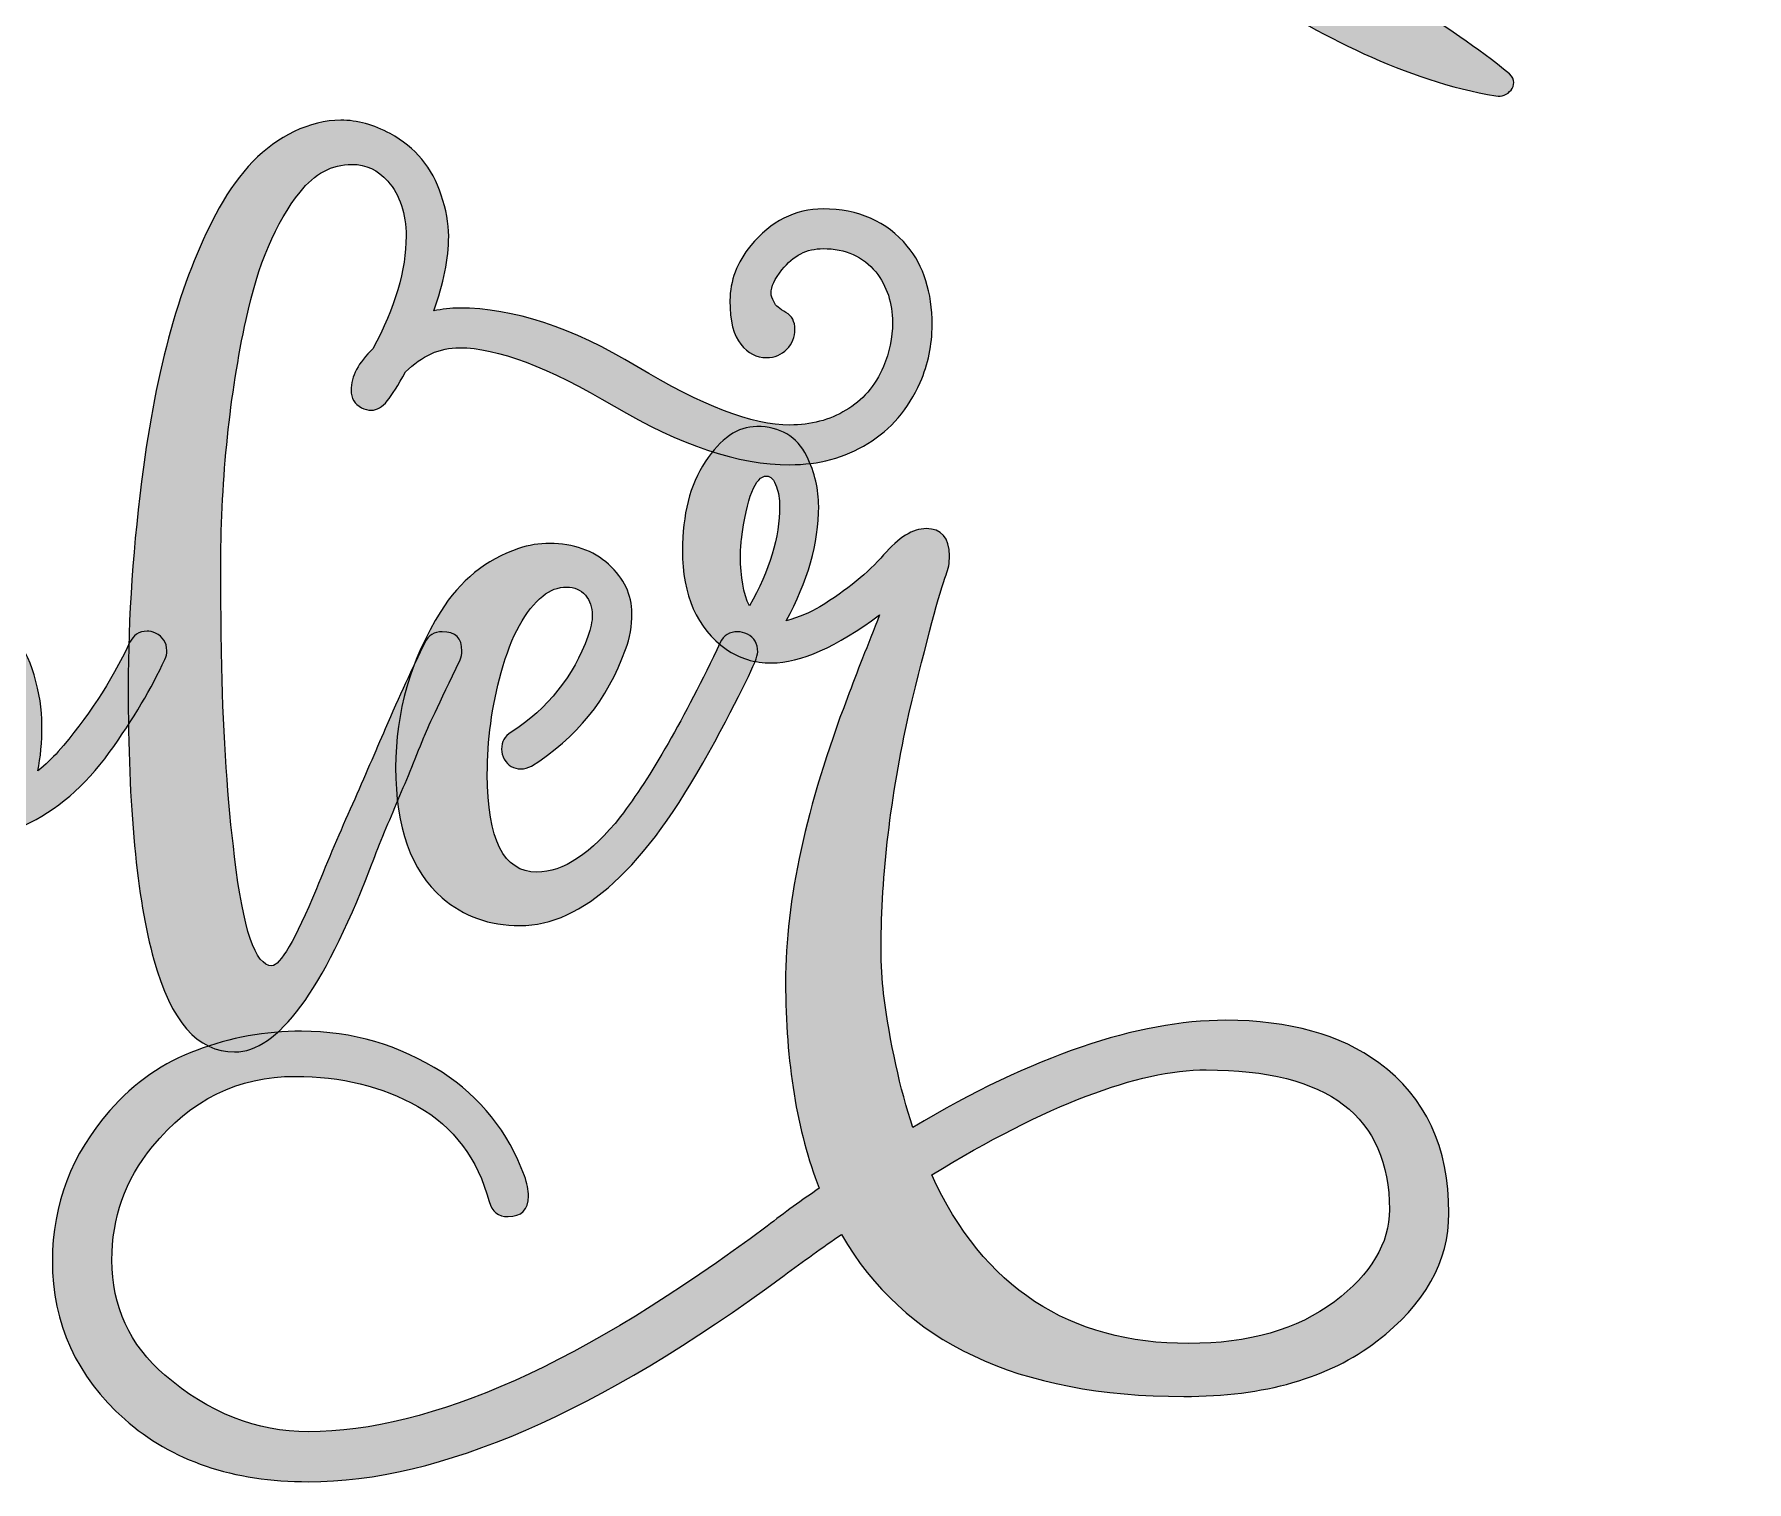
# Model space of a CAD drawing. Header units: inches. Extents: x 0.16 to 5.85, y -5.32 to -0.68.
# Drawn here: x 3.989 to 5.846, y -5.319 to -3.751 of the extents above; entities that cross this region are included whole.
import ezdxf

# ---------------------------------------------------------------- set-up
doc = ezdxf.new("R2010")
doc.units = ezdxf.units.IN
doc.header["$MEASUREMENT"] = 0
doc.layers.add('Layer 1', color=7, linetype='Continuous')

# ---------------------------------------------------------------- blocks, each defined once
blk = doc.blocks.new('block 3')
at = {"layer": 'Layer 1', "true_color": 0x231f20}
h = blk.add_hatch(color=250, dxfattribs=at)
h.dxf.hatch_style = 2
edge = h.paths.add_edge_path()
edge.add_spline(control_points=[(4.3721, -3.9097), (4.3613, -3.8974), (4.3485, -3.8915), (4.3334, -3.8915), (4.3114, -3.8915), (4.2926, -3.9017), (4.277, -3.9215), (4.2507, -3.9543), (4.2314, -4), (4.2185, -4.0596), (4.2007, -4.1417), (4.1916, -4.2298), (4.1911, -4.3238), (4.1911, -4.3689), (4.1916, -4.4066), (4.1922, -4.4361), (4.1938, -4.5129), (4.1986, -4.5817), (4.2061, -4.6418), (4.2152, -4.7208), (4.2287, -4.76), (4.2464, -4.76), (4.2555, -4.76), (4.2717, -4.732), (4.2947, -4.6767), (4.3076, -4.645), (4.3205, -4.6144), (4.3339, -4.5849), (4.3469, -4.5553), (4.3587, -4.5279), (4.3694, -4.5032), (4.3845, -4.4683), (4.3989, -4.4372), (4.4124, -4.4098), (4.4161, -4.4017), (4.4226, -4.398), (4.4312, -4.398), (4.4457, -4.398), (4.4526, -4.4049), (4.4526, -4.4189), (4.4526, -4.4221), (4.4521, -4.4254), (4.4505, -4.4286), (4.4274, -4.4764), (4.4145, -4.5043), (4.4113, -4.5124), (4.4011, -4.5376), (4.3914, -4.5612), (4.3818, -4.5843), (4.3716, -4.6074), (4.3619, -4.6311), (4.3528, -4.6552), (4.3017, -4.7874), (4.2529, -4.8534), (4.2061, -4.8534), (4.1658, -4.8534), (4.1368, -4.8201), (4.1186, -4.7535), (4.0998, -4.6869), (4.0907, -4.5886), (4.0907, -4.4581), (4.0907, -4.3824), (4.096, -4.3029), (4.1073, -4.2196), (4.1229, -4.1031), (4.1503, -4.0091), (4.1895, -3.9387), (4.211, -3.8995), (4.2378, -3.8716), (4.2706, -3.856), (4.2872, -3.8479), (4.3044, -3.8436), (4.3211, -3.8436), (4.3393, -3.8436), (4.357, -3.8485), (4.3748, -3.8582), (4.4022, -3.8732), (4.4204, -3.8952), (4.4301, -3.9248), (4.4355, -3.9403), (4.4382, -3.9554), (4.4382, -3.9693), (4.4382, -3.9935), (4.4328, -4.0209), (4.422, -4.0504), (4.4312, -4.0483), (4.4403, -4.0472), (4.45, -4.0472), (4.508, -4.0472), (4.5719, -4.0682), (4.6423, -4.1106), (4.7121, -4.153), (4.7674, -4.174), (4.8082, -4.174), (4.8308, -4.174), (4.8512, -4.1686), (4.8689, -4.1579), (4.8867, -4.1477), (4.9006, -4.1315), (4.9097, -4.1106), (4.9162, -4.0956), (4.9194, -4.0795), (4.9194, -4.0628), (4.9194, -4.0418), (4.9135, -4.0236), (4.9012, -4.008), (4.8877, -3.9914), (4.8684, -3.9828), (4.8442, -3.9828), (4.8265, -3.9828), (4.812, -3.9903), (4.7996, -4.0059), (4.7916, -4.0155), (4.7878, -4.0241), (4.7878, -4.0311), (4.7878, -4.0338), (4.7889, -4.037), (4.791, -4.0408), (4.7926, -4.0445), (4.797, -4.0483), (4.8039, -4.052), (4.8104, -4.0558), (4.8136, -4.0617), (4.8136, -4.0703), (4.8136, -4.0784), (4.8109, -4.0859), (4.805, -4.0918), (4.7991, -4.0977), (4.7916, -4.1009), (4.783, -4.1009), (4.7717, -4.1009), (4.7626, -4.0961), (4.7551, -4.0864), (4.747, -4.0773), (4.7432, -4.0612), (4.7432, -4.0392), (4.7432, -4.0177), (4.7507, -3.9978), (4.7658, -3.9795), (4.7878, -3.9532), (4.8136, -3.9398), (4.8442, -3.9398), (4.8824, -3.9398), (4.913, -3.9532), (4.9355, -3.9801), (4.9532, -4.0016), (4.9624, -4.03), (4.9624, -4.0655), (4.9624, -4.087), (4.9581, -4.1079), (4.9495, -4.1278), (4.9366, -4.1568), (4.9178, -4.1788), (4.8926, -4.1939), (4.8673, -4.2094), (4.8394, -4.217), (4.8082, -4.217), (4.7524, -4.217), (4.689, -4.196), (4.6176, -4.1536), (4.5461, -4.1111), (4.4903, -4.0902), (4.45, -4.0902), (4.4285, -4.0902), (4.4092, -4.0988), (4.3914, -4.1165), (4.3834, -4.131), (4.3769, -4.1412), (4.3716, -4.1477), (4.3662, -4.1546), (4.3603, -4.1579), (4.3544, -4.1579), (4.3506, -4.1579), (4.3474, -4.1568), (4.3436, -4.1552), (4.3361, -4.1514), (4.3324, -4.145), (4.3324, -4.1364), (4.3324, -4.1213), (4.3404, -4.1063), (4.356, -4.0913), (4.3801, -4.0467), (4.392, -4.0059), (4.392, -3.9693), (4.392, -3.9446), (4.3855, -3.9248), (4.3721, -3.9097)], knot_values=[0, 0, 0, 0, 1, 1, 1, 2, 2, 2, 3, 3, 3, 4, 4, 4, 5, 5, 5, 6, 6, 6, 7, 7, 7, 8, 8, 8, 9, 9, 9, 10, 10, 10, 11, 11, 11, 12, 12, 12, 13, 13, 13, 14, 14, 14, 15, 15, 15, 16, 16, 16, 17, 17, 17, 18, 18, 18, 19, 19, 19, 20, 20, 20, 21, 21, 21, 22, 22, 22, 23, 23, 23, 24, 24, 24, 25, 25, 25, 26, 26, 26, 27, 27, 27, 28, 28, 28, 29, 29, 29, 30, 30, 30, 31, 31, 31, 32, 32, 32, 33, 33, 33, 34, 34, 34, 35, 35, 35, 36, 36, 36, 37, 37, 37, 38, 38, 38, 39, 39, 39, 40, 40, 40, 41, 41, 41, 42, 42, 42, 43, 43, 43, 44, 44, 44, 45, 45, 45, 46, 46, 46, 47, 47, 47, 48, 48, 48, 49, 49, 49, 50, 50, 50, 51, 51, 51, 52, 52, 52, 53, 53, 53, 54, 54, 54, 55, 55, 55, 56, 56, 56, 57, 57, 57, 58, 58, 58, 59, 59, 59, 60, 60, 60, 61, 61, 61, 62, 62, 62, 62], degree=3, periodic=1)
h = blk.add_hatch(color=250, dxfattribs=at)
h.dxf.hatch_style = 2
edge = h.paths.add_edge_path()
edge.add_spline(control_points=[(4.0869, -5.2514), (4.0348, -5.2052), (4.0085, -5.1478), (4.0085, -5.0796), (4.0085, -5.0183), (4.0295, -4.9641), (4.0708, -4.9168), (4.0972, -4.8867), (4.1288, -4.8647), (4.1654, -4.8513), (4.2013, -4.8379), (4.2395, -4.8309), (4.2787, -4.8309), (4.334, -4.8309), (4.3845, -4.8459), (4.4312, -4.8754), (4.4726, -4.9023), (4.5027, -4.9399), (4.5204, -4.9877), (4.5231, -4.9958), (4.5247, -5.0028), (4.5247, -5.0097), (4.5247, -5.0242), (4.5172, -5.0318), (4.5027, -5.0318), (4.4919, -5.0318), (4.4849, -5.0264), (4.4822, -5.0156), (4.4694, -4.9689), (4.4436, -4.9345), (4.4049, -4.9125), (4.3657, -4.8905), (4.3216, -4.8798), (4.2717, -4.8798), (4.2099, -4.8798), (4.1584, -4.905), (4.117, -4.956), (4.0875, -4.992), (4.073, -5.0334), (4.073, -5.079), (4.073, -5.129), (4.0923, -5.1709), (4.1304, -5.2036), (4.1777, -5.2445), (4.2298, -5.2649), (4.2862, -5.2649), (4.4189, -5.2649), (4.5848, -5.1908), (4.7836, -5.042), (4.8024, -5.0275), (4.8212, -5.014), (4.84, -5.0011), (4.8158, -4.9394), (4.8035, -4.8647), (4.8035, -4.7777), (4.8035, -4.6891), (4.826, -4.586), (4.8706, -4.4694), (4.8808, -4.442), (4.8926, -4.4125), (4.9055, -4.3797), (4.8588, -4.4146), (4.8196, -4.4318), (4.7884, -4.4318), (4.7696, -4.4318), (4.7535, -4.427), (4.739, -4.4168), (4.7073, -4.3942), (4.6917, -4.3587), (4.6917, -4.3099), (4.6917, -4.2712), (4.6998, -4.239), (4.7164, -4.2137), (4.7331, -4.1885), (4.7514, -4.1756), (4.7723, -4.1756), (4.7975, -4.1756), (4.8158, -4.1863), (4.8266, -4.2078), (4.8351, -4.2255), (4.8394, -4.2438), (4.8394, -4.2621), (4.8394, -4.3023), (4.8276, -4.3437), (4.804, -4.3861), (4.8185, -4.3824), (4.8303, -4.377), (4.8405, -4.3711), (4.8701, -4.3528), (4.8931, -4.334), (4.9098, -4.3147), (4.9259, -4.2959), (4.9415, -4.2862), (4.956, -4.2862), (4.9726, -4.2862), (4.9812, -4.2959), (4.9812, -4.3158), (4.9812, -4.3233), (4.9802, -4.3303), (4.9775, -4.3362), (4.9705, -4.355), (4.9571, -4.4049), (4.9372, -4.4871), (4.9173, -4.5773), (4.9071, -4.6617), (4.9071, -4.7396), (4.9071, -4.7594), (4.9082, -4.7761), (4.9098, -4.7901), (4.9168, -4.8443), (4.9275, -4.8927), (4.9415, -4.9351), (5.0715, -4.8577), (5.1848, -4.8191), (5.281, -4.8191), (5.3497, -4.8191), (5.405, -4.8346), (5.4469, -4.8652), (5.4974, -4.9023), (5.5227, -4.9566), (5.5227, -5.028), (5.5227, -5.0806), (5.4969, -5.1268), (5.4448, -5.1666), (5.3927, -5.2069), (5.3229, -5.2267), (5.2353, -5.2267), (5.0554, -5.2267), (4.9313, -5.1682), (4.8641, -5.0511), (4.8437, -5.0651), (4.8228, -5.0801), (4.8018, -5.0957), (4.6004, -5.2445), (4.4285, -5.3191), (4.2862, -5.3191), (4.2046, -5.3191), (4.1379, -5.2966), (4.0869, -5.2514)], knot_values=[0, 0, 0, 0, 1, 1, 1, 2, 2, 2, 3, 3, 3, 4, 4, 4, 5, 5, 5, 6, 6, 6, 7, 7, 7, 8, 8, 8, 9, 9, 9, 10, 10, 10, 11, 11, 11, 12, 12, 12, 13, 13, 13, 14, 14, 14, 15, 15, 15, 16, 16, 16, 17, 17, 17, 18, 18, 18, 19, 19, 19, 20, 20, 20, 21, 21, 21, 22, 22, 22, 23, 23, 23, 24, 24, 24, 25, 25, 25, 26, 26, 26, 27, 27, 27, 28, 28, 28, 29, 29, 29, 30, 30, 30, 31, 31, 31, 32, 32, 32, 33, 33, 33, 34, 34, 34, 35, 35, 35, 36, 36, 36, 37, 37, 37, 38, 38, 38, 39, 39, 39, 40, 40, 40, 41, 41, 41, 42, 42, 42, 43, 43, 43, 44, 44, 44, 45, 45, 45, 46, 46, 46, 46], degree=3, periodic=1)
edge = h.paths.add_edge_path()
edge.add_spline(control_points=[(4.797, -4.2621), (4.797, -4.254), (4.7959, -4.247), (4.7938, -4.2411), (4.7911, -4.2331), (4.7873, -4.2293), (4.783, -4.2293), (4.7707, -4.2293), (4.7616, -4.2524), (4.7556, -4.2981), (4.7551, -4.3034), (4.7546, -4.3093), (4.7546, -4.3163), (4.7546, -4.3389), (4.7578, -4.3566), (4.7642, -4.37), (4.7863, -4.3314), (4.797, -4.2954), (4.797, -4.2621)], knot_values=[0, 0, 0, 0, 1, 1, 1, 2, 2, 2, 3, 3, 3, 4, 4, 4, 5, 5, 5, 6, 6, 6, 6], degree=3, periodic=1)
edge = h.paths.add_edge_path()
edge.add_spline(control_points=[(5.3986, -5.1241), (5.4383, -5.0941), (5.4582, -5.0608), (5.4582, -5.0242), (5.4582, -4.9233), (5.3921, -4.8728), (5.2595, -4.8728), (5.1854, -4.8728), (5.086, -4.9109), (4.9619, -4.9866), (5.0178, -5.1086), (5.1107, -5.1693), (5.2407, -5.1693), (5.3057, -5.1693), (5.3583, -5.1542), (5.3986, -5.1241)], knot_values=[0, 0, 0, 0, 1, 1, 1, 2, 2, 2, 3, 3, 3, 4, 4, 4, 5, 5, 5, 5], degree=3, periodic=1)
h = blk.add_hatch(color=250, dxfattribs=at)
h.dxf.hatch_style = 2
edge = h.paths.add_edge_path()
edge.add_spline(control_points=[(3.7415, -4.7337), (3.7001, -4.6998), (3.6792, -4.645), (3.6792, -4.5704), (3.6792, -4.5043), (3.6948, -4.4452), (3.7259, -4.392), (3.7614, -4.3319), (3.8065, -4.3018), (3.8618, -4.3018), (3.8865, -4.3018), (3.9059, -4.3072), (3.9198, -4.3179), (3.9338, -4.3292), (3.9408, -4.3437), (3.9408, -4.3614), (3.9408, -4.3689), (3.9381, -4.3754), (3.9333, -4.3802), (3.9279, -4.3856), (3.9214, -4.3883), (3.9145, -4.3883), (3.9, -4.3883), (3.8903, -4.3797), (3.886, -4.362), (3.8833, -4.3518), (3.8769, -4.3469), (3.8667, -4.3469), (3.8409, -4.3469), (3.8183, -4.3786), (3.7995, -4.442), (3.7872, -4.4839), (3.7807, -4.5285), (3.7807, -4.5752), (3.7807, -4.623), (3.7872, -4.6601), (3.8006, -4.6864), (3.8097, -4.7041), (3.8221, -4.7133), (3.8376, -4.7133), (3.8511, -4.7133), (3.864, -4.7073), (3.8764, -4.6955), (3.8887, -4.6837), (3.8994, -4.6703), (3.9086, -4.6547), (3.9177, -4.6397), (3.9247, -4.6262), (3.9295, -4.615), (3.8764, -4.6069), (3.85, -4.572), (3.85, -4.5097), (3.85, -4.492), (3.8538, -4.4732), (3.8613, -4.4538), (3.8688, -4.4345), (3.8774, -4.42), (3.886, -4.4103), (3.8989, -4.3974), (3.9139, -4.391), (3.9311, -4.391), (3.959, -4.391), (3.9784, -4.4087), (3.9886, -4.4447), (3.9945, -4.464), (3.9972, -4.4823), (3.9972, -4.4989), (3.9972, -4.5177), (3.9956, -4.5344), (3.9929, -4.5489), (4.0009, -4.5419), (4.0085, -4.5349), (4.0149, -4.5279), (4.0461, -4.492), (4.0719, -4.4527), (4.0923, -4.4098), (4.096, -4.4017), (4.1025, -4.3974), (4.1111, -4.3974), (4.1138, -4.3974), (4.117, -4.398), (4.1202, -4.3996), (4.1283, -4.4033), (4.1326, -4.4098), (4.1326, -4.4184), (4.1326, -4.4216), (4.132, -4.4248), (4.1304, -4.428), (4.1164, -4.4586), (4.0965, -4.4925), (4.0702, -4.529), (4.0439, -4.5655), (4.0128, -4.5919), (3.9778, -4.608), (3.9698, -4.6327), (3.959, -4.6563), (3.9445, -4.6789), (3.9301, -4.702), (3.9129, -4.7208), (3.8919, -4.7358), (3.871, -4.7508), (3.8463, -4.7584), (3.8178, -4.7584), (3.7866, -4.7584), (3.7614, -4.7503), (3.7415, -4.7337)], knot_values=[0, 0, 0, 0, 1, 1, 1, 2, 2, 2, 3, 3, 3, 4, 4, 4, 5, 5, 5, 6, 6, 6, 7, 7, 7, 8, 8, 8, 9, 9, 9, 10, 10, 10, 11, 11, 11, 12, 12, 12, 13, 13, 13, 14, 14, 14, 15, 15, 15, 16, 16, 16, 17, 17, 17, 18, 18, 18, 19, 19, 19, 20, 20, 20, 21, 21, 21, 22, 22, 22, 23, 23, 23, 24, 24, 24, 25, 25, 25, 26, 26, 26, 27, 27, 27, 28, 28, 28, 29, 29, 29, 30, 30, 30, 31, 31, 31, 32, 32, 32, 33, 33, 33, 34, 34, 34, 35, 35, 35, 35], degree=3, periodic=1)
edge = h.paths.add_edge_path()
edge.add_spline(control_points=[(3.9537, -4.5032), (3.9537, -4.4898), (3.9526, -4.4785), (3.951, -4.4689), (3.9467, -4.4458), (3.9397, -4.4339), (3.9295, -4.4339), (3.9198, -4.4339), (3.9113, -4.4436), (3.9032, -4.4624), (3.8973, -4.4753), (3.8946, -4.4903), (3.8946, -4.5075), (3.8946, -4.551), (3.9113, -4.5725), (3.944, -4.5725), (3.9505, -4.5494), (3.9537, -4.5263), (3.9537, -4.5032)], knot_values=[0, 0, 0, 0, 1, 1, 1, 2, 2, 2, 3, 3, 3, 4, 4, 4, 5, 5, 5, 6, 6, 6, 6], degree=3, periodic=1)
h = blk.add_hatch(color=250, dxfattribs=at)
h.dxf.hatch_style = 2
edge = h.paths.add_edge_path()
edge.add_spline(control_points=[(4.4312, -4.6864), (4.3973, -4.6568), (4.3807, -4.6101), (4.3807, -4.5451), (4.3807, -4.485), (4.3968, -4.4286), (4.4296, -4.3759), (4.4505, -4.3426), (4.4784, -4.3201), (4.5139, -4.3077), (4.5252, -4.304), (4.5364, -4.3023), (4.5477, -4.3023), (4.5735, -4.3023), (4.595, -4.3099), (4.6116, -4.3249), (4.6283, -4.3405), (4.6369, -4.3577), (4.6369, -4.3781), (4.6369, -4.3915), (4.6347, -4.4049), (4.6299, -4.4173), (4.6106, -4.4715), (4.5767, -4.5134), (4.5279, -4.5435), (4.5241, -4.5457), (4.5203, -4.5467), (4.5166, -4.5467), (4.5085, -4.5467), (4.5026, -4.543), (4.4983, -4.536), (4.4967, -4.5328), (4.4956, -4.529), (4.4956, -4.5253), (4.4956, -4.5172), (4.4989, -4.5113), (4.5058, -4.507), (4.5461, -4.4807), (4.5735, -4.4463), (4.5891, -4.4033), (4.5923, -4.3942), (4.5939, -4.3867), (4.5939, -4.3797), (4.5939, -4.3716), (4.5913, -4.3641), (4.5864, -4.3582), (4.581, -4.3523), (4.5746, -4.3496), (4.566, -4.3496), (4.5569, -4.3496), (4.5483, -4.3528), (4.5402, -4.3593), (4.5214, -4.3743), (4.5064, -4.4017), (4.4951, -4.442), (4.4849, -4.4791), (4.4801, -4.5156), (4.4801, -4.5526), (4.4801, -4.623), (4.4978, -4.6585), (4.5338, -4.6585), (4.5622, -4.6585), (4.5928, -4.6386), (4.6246, -4.5983), (4.6573, -4.5553), (4.6933, -4.4925), (4.7325, -4.4098), (4.7363, -4.4017), (4.7427, -4.398), (4.7518, -4.398), (4.7551, -4.398), (4.7583, -4.399), (4.7621, -4.4006), (4.7696, -4.4044), (4.7733, -4.4108), (4.7733, -4.42), (4.7733, -4.428), (4.7556, -4.464), (4.7202, -4.529), (4.6514, -4.6542), (4.5832, -4.7165), (4.5155, -4.7165), (4.4822, -4.7165), (4.4543, -4.7063), (4.4312, -4.6864)], knot_values=[0, 0, 0, 0, 1, 1, 1, 2, 2, 2, 3, 3, 3, 4, 4, 4, 5, 5, 5, 6, 6, 6, 7, 7, 7, 8, 8, 8, 9, 9, 9, 10, 10, 10, 11, 11, 11, 12, 12, 12, 13, 13, 13, 14, 14, 14, 15, 15, 15, 16, 16, 16, 17, 17, 17, 18, 18, 18, 19, 19, 19, 20, 20, 20, 21, 21, 21, 22, 22, 22, 23, 23, 23, 24, 24, 24, 25, 25, 25, 26, 26, 26, 27, 27, 27, 28, 28, 28, 28], degree=3, periodic=1)
at = {"layer": 'Layer 1', "lineweight": 0}
for points, knots in [([(4.3721, -3.9097), (4.3613, -3.8974), (4.3485, -3.8915), (4.3334, -3.8915), (4.3114, -3.8915), (4.2926, -3.9017), (4.277, -3.9215), (4.2507, -3.9543), (4.2314, -4), (4.2185, -4.0596), (4.2007, -4.1417), (4.1916, -4.2298), (4.1911, -4.3238), (4.1911, -4.3689), (4.1916, -4.4066), (4.1922, -4.4361), (4.1938, -4.5129), (4.1986, -4.5817), (4.2061, -4.6418), (4.2152, -4.7208), (4.2287, -4.76), (4.2464, -4.76), (4.2555, -4.76), (4.2717, -4.732), (4.2947, -4.6767), (4.3076, -4.645), (4.3205, -4.6144), (4.3339, -4.5849), (4.3469, -4.5553), (4.3587, -4.5279), (4.3694, -4.5032), (4.3845, -4.4683), (4.3989, -4.4372), (4.4124, -4.4098), (4.4161, -4.4017), (4.4226, -4.398), (4.4312, -4.398), (4.4457, -4.398), (4.4526, -4.4049), (4.4526, -4.4189), (4.4526, -4.4221), (4.4521, -4.4254), (4.4505, -4.4286), (4.4274, -4.4764), (4.4145, -4.5043), (4.4113, -4.5124), (4.4011, -4.5376), (4.3914, -4.5612), (4.3818, -4.5843), (4.3716, -4.6074), (4.3619, -4.6311), (4.3528, -4.6552), (4.3017, -4.7874), (4.2529, -4.8534), (4.2061, -4.8534), (4.1658, -4.8534), (4.1368, -4.8201), (4.1186, -4.7535), (4.0998, -4.6869), (4.0907, -4.5886), (4.0907, -4.4581), (4.0907, -4.3824), (4.096, -4.3029), (4.1073, -4.2196), (4.1229, -4.1031), (4.1503, -4.0091), (4.1895, -3.9387), (4.211, -3.8995), (4.2378, -3.8716), (4.2706, -3.856), (4.2872, -3.8479), (4.3044, -3.8436), (4.3211, -3.8436), (4.3393, -3.8436), (4.357, -3.8485), (4.3748, -3.8582), (4.4022, -3.8732), (4.4204, -3.8952), (4.4301, -3.9248), (4.4355, -3.9403), (4.4382, -3.9554), (4.4382, -3.9693), (4.4382, -3.9935), (4.4328, -4.0209), (4.422, -4.0504), (4.4312, -4.0483), (4.4403, -4.0472), (4.45, -4.0472), (4.508, -4.0472), (4.5719, -4.0682), (4.6423, -4.1106), (4.7121, -4.153), (4.7674, -4.174), (4.8082, -4.174), (4.8308, -4.174), (4.8512, -4.1686), (4.8689, -4.1579), (4.8867, -4.1477), (4.9006, -4.1315), (4.9097, -4.1106), (4.9162, -4.0956), (4.9194, -4.0795), (4.9194, -4.0628), (4.9194, -4.0418), (4.9135, -4.0236), (4.9012, -4.008), (4.8877, -3.9914), (4.8684, -3.9828), (4.8442, -3.9828), (4.8265, -3.9828), (4.812, -3.9903), (4.7996, -4.0059), (4.7916, -4.0155), (4.7878, -4.0241), (4.7878, -4.0311), (4.7878, -4.0338), (4.7889, -4.037), (4.791, -4.0408), (4.7926, -4.0445), (4.797, -4.0483), (4.8039, -4.052), (4.8104, -4.0558), (4.8136, -4.0617), (4.8136, -4.0703), (4.8136, -4.0784), (4.8109, -4.0859), (4.805, -4.0918), (4.7991, -4.0977), (4.7916, -4.1009), (4.783, -4.1009), (4.7717, -4.1009), (4.7626, -4.0961), (4.7551, -4.0864), (4.747, -4.0773), (4.7432, -4.0612), (4.7432, -4.0392), (4.7432, -4.0177), (4.7507, -3.9978), (4.7658, -3.9795), (4.7878, -3.9532), (4.8136, -3.9398), (4.8442, -3.9398), (4.8824, -3.9398), (4.913, -3.9532), (4.9355, -3.9801), (4.9532, -4.0016), (4.9624, -4.03), (4.9624, -4.0655), (4.9624, -4.087), (4.9581, -4.1079), (4.9495, -4.1278), (4.9366, -4.1568), (4.9178, -4.1788), (4.8926, -4.1939), (4.8673, -4.2094), (4.8394, -4.217), (4.8082, -4.217), (4.7524, -4.217), (4.689, -4.196), (4.6176, -4.1536), (4.5461, -4.1111), (4.4903, -4.0902), (4.45, -4.0902), (4.4285, -4.0902), (4.4092, -4.0988), (4.3914, -4.1165), (4.3834, -4.131), (4.3769, -4.1412), (4.3716, -4.1477), (4.3662, -4.1546), (4.3603, -4.1579), (4.3544, -4.1579), (4.3506, -4.1579), (4.3474, -4.1568), (4.3436, -4.1552), (4.3361, -4.1514), (4.3324, -4.145), (4.3324, -4.1364), (4.3324, -4.1213), (4.3404, -4.1063), (4.356, -4.0913), (4.3801, -4.0467), (4.392, -4.0059), (4.392, -3.9693), (4.392, -3.9446), (4.3855, -3.9248), (4.3721, -3.9097)], [0, 0, 0, 0, 1, 1, 1, 2, 2, 2, 3, 3, 3, 4, 4, 4, 5, 5, 5, 6, 6, 6, 7, 7, 7, 8, 8, 8, 9, 9, 9, 10, 10, 10, 11, 11, 11, 12, 12, 12, 13, 13, 13, 14, 14, 14, 15, 15, 15, 16, 16, 16, 17, 17, 17, 18, 18, 18, 19, 19, 19, 20, 20, 20, 21, 21, 21, 22, 22, 22, 23, 23, 23, 24, 24, 24, 25, 25, 25, 26, 26, 26, 27, 27, 27, 28, 28, 28, 29, 29, 29, 30, 30, 30, 31, 31, 31, 32, 32, 32, 33, 33, 33, 34, 34, 34, 35, 35, 35, 36, 36, 36, 37, 37, 37, 38, 38, 38, 39, 39, 39, 40, 40, 40, 41, 41, 41, 42, 42, 42, 43, 43, 43, 44, 44, 44, 45, 45, 45, 46, 46, 46, 47, 47, 47, 48, 48, 48, 49, 49, 49, 50, 50, 50, 51, 51, 51, 52, 52, 52, 53, 53, 53, 54, 54, 54, 55, 55, 55, 56, 56, 56, 57, 57, 57, 58, 58, 58, 59, 59, 59, 60, 60, 60, 61, 61, 61, 62, 62, 62, 62]), ([(4.0869, -5.2514), (4.0348, -5.2052), (4.0085, -5.1478), (4.0085, -5.0796), (4.0085, -5.0183), (4.0295, -4.9641), (4.0708, -4.9168), (4.0972, -4.8867), (4.1288, -4.8647), (4.1654, -4.8513), (4.2013, -4.8379), (4.2395, -4.8309), (4.2787, -4.8309), (4.334, -4.8309), (4.3845, -4.8459), (4.4312, -4.8754), (4.4726, -4.9023), (4.5027, -4.9399), (4.5204, -4.9877), (4.5231, -4.9958), (4.5247, -5.0028), (4.5247, -5.0097), (4.5247, -5.0242), (4.5172, -5.0318), (4.5027, -5.0318), (4.4919, -5.0318), (4.4849, -5.0264), (4.4822, -5.0156), (4.4694, -4.9689), (4.4436, -4.9345), (4.4049, -4.9125), (4.3657, -4.8905), (4.3216, -4.8798), (4.2717, -4.8798), (4.2099, -4.8798), (4.1584, -4.905), (4.117, -4.956), (4.0875, -4.992), (4.073, -5.0334), (4.073, -5.079), (4.073, -5.129), (4.0923, -5.1709), (4.1304, -5.2036), (4.1777, -5.2445), (4.2298, -5.2649), (4.2862, -5.2649), (4.4189, -5.2649), (4.5848, -5.1908), (4.7836, -5.042), (4.8024, -5.0275), (4.8212, -5.014), (4.84, -5.0011), (4.8158, -4.9394), (4.8035, -4.8647), (4.8035, -4.7777), (4.8035, -4.6891), (4.826, -4.586), (4.8706, -4.4694), (4.8808, -4.442), (4.8926, -4.4125), (4.9055, -4.3797), (4.8588, -4.4146), (4.8196, -4.4318), (4.7884, -4.4318), (4.7696, -4.4318), (4.7535, -4.427), (4.739, -4.4168), (4.7073, -4.3942), (4.6917, -4.3587), (4.6917, -4.3099), (4.6917, -4.2712), (4.6998, -4.239), (4.7164, -4.2137), (4.7331, -4.1885), (4.7514, -4.1756), (4.7723, -4.1756), (4.7975, -4.1756), (4.8158, -4.1863), (4.8266, -4.2078), (4.8351, -4.2255), (4.8394, -4.2438), (4.8394, -4.2621), (4.8394, -4.3023), (4.8276, -4.3437), (4.804, -4.3861), (4.8185, -4.3824), (4.8303, -4.377), (4.8405, -4.3711), (4.8701, -4.3528), (4.8931, -4.334), (4.9098, -4.3147), (4.9259, -4.2959), (4.9415, -4.2862), (4.956, -4.2862), (4.9726, -4.2862), (4.9812, -4.2959), (4.9812, -4.3158), (4.9812, -4.3233), (4.9802, -4.3303), (4.9775, -4.3362), (4.9705, -4.355), (4.9571, -4.4049), (4.9372, -4.4871), (4.9173, -4.5773), (4.9071, -4.6617), (4.9071, -4.7396), (4.9071, -4.7594), (4.9082, -4.7761), (4.9098, -4.7901), (4.9168, -4.8443), (4.9275, -4.8927), (4.9415, -4.9351), (5.0715, -4.8577), (5.1848, -4.8191), (5.281, -4.8191), (5.3497, -4.8191), (5.405, -4.8346), (5.4469, -4.8652), (5.4974, -4.9023), (5.5227, -4.9566), (5.5227, -5.028), (5.5227, -5.0806), (5.4969, -5.1268), (5.4448, -5.1666), (5.3927, -5.2069), (5.3229, -5.2267), (5.2353, -5.2267), (5.0554, -5.2267), (4.9313, -5.1682), (4.8641, -5.0511), (4.8437, -5.0651), (4.8228, -5.0801), (4.8018, -5.0957), (4.6004, -5.2445), (4.4285, -5.3191), (4.2862, -5.3191), (4.2046, -5.3191), (4.1379, -5.2966), (4.0869, -5.2514)], [0, 0, 0, 0, 1, 1, 1, 2, 2, 2, 3, 3, 3, 4, 4, 4, 5, 5, 5, 6, 6, 6, 7, 7, 7, 8, 8, 8, 9, 9, 9, 10, 10, 10, 11, 11, 11, 12, 12, 12, 13, 13, 13, 14, 14, 14, 15, 15, 15, 16, 16, 16, 17, 17, 17, 18, 18, 18, 19, 19, 19, 20, 20, 20, 21, 21, 21, 22, 22, 22, 23, 23, 23, 24, 24, 24, 25, 25, 25, 26, 26, 26, 27, 27, 27, 28, 28, 28, 29, 29, 29, 30, 30, 30, 31, 31, 31, 32, 32, 32, 33, 33, 33, 34, 34, 34, 35, 35, 35, 36, 36, 36, 37, 37, 37, 38, 38, 38, 39, 39, 39, 40, 40, 40, 41, 41, 41, 42, 42, 42, 43, 43, 43, 44, 44, 44, 45, 45, 45, 46, 46, 46, 46]), ([(4.797, -4.2621), (4.797, -4.254), (4.7959, -4.247), (4.7938, -4.2411), (4.7911, -4.2331), (4.7873, -4.2293), (4.783, -4.2293), (4.7707, -4.2293), (4.7616, -4.2524), (4.7556, -4.2981), (4.7551, -4.3034), (4.7546, -4.3093), (4.7546, -4.3163), (4.7546, -4.3389), (4.7578, -4.3566), (4.7642, -4.37), (4.7863, -4.3314), (4.797, -4.2954), (4.797, -4.2621)], [0, 0, 0, 0, 1, 1, 1, 2, 2, 2, 3, 3, 3, 4, 4, 4, 5, 5, 5, 6, 6, 6, 6]), ([(3.7415, -4.7337), (3.7001, -4.6998), (3.6792, -4.645), (3.6792, -4.5704), (3.6792, -4.5043), (3.6948, -4.4452), (3.7259, -4.392), (3.7614, -4.3319), (3.8065, -4.3018), (3.8618, -4.3018), (3.8865, -4.3018), (3.9059, -4.3072), (3.9198, -4.3179), (3.9338, -4.3292), (3.9408, -4.3437), (3.9408, -4.3614), (3.9408, -4.3689), (3.9381, -4.3754), (3.9333, -4.3802), (3.9279, -4.3856), (3.9214, -4.3883), (3.9145, -4.3883), (3.9, -4.3883), (3.8903, -4.3797), (3.886, -4.362), (3.8833, -4.3518), (3.8769, -4.3469), (3.8667, -4.3469), (3.8409, -4.3469), (3.8183, -4.3786), (3.7995, -4.442), (3.7872, -4.4839), (3.7807, -4.5285), (3.7807, -4.5752), (3.7807, -4.623), (3.7872, -4.6601), (3.8006, -4.6864), (3.8097, -4.7041), (3.8221, -4.7133), (3.8376, -4.7133), (3.8511, -4.7133), (3.864, -4.7073), (3.8764, -4.6955), (3.8887, -4.6837), (3.8994, -4.6703), (3.9086, -4.6547), (3.9177, -4.6397), (3.9247, -4.6262), (3.9295, -4.615), (3.8764, -4.6069), (3.85, -4.572), (3.85, -4.5097), (3.85, -4.492), (3.8538, -4.4732), (3.8613, -4.4538), (3.8688, -4.4345), (3.8774, -4.42), (3.886, -4.4103), (3.8989, -4.3974), (3.9139, -4.391), (3.9311, -4.391), (3.959, -4.391), (3.9784, -4.4087), (3.9886, -4.4447), (3.9945, -4.464), (3.9972, -4.4823), (3.9972, -4.4989), (3.9972, -4.5177), (3.9956, -4.5344), (3.9929, -4.5489), (4.0009, -4.5419), (4.0085, -4.5349), (4.0149, -4.5279), (4.0461, -4.492), (4.0719, -4.4527), (4.0923, -4.4098), (4.096, -4.4017), (4.1025, -4.3974), (4.1111, -4.3974), (4.1138, -4.3974), (4.117, -4.398), (4.1202, -4.3996), (4.1283, -4.4033), (4.1326, -4.4098), (4.1326, -4.4184), (4.1326, -4.4216), (4.132, -4.4248), (4.1304, -4.428), (4.1164, -4.4586), (4.0965, -4.4925), (4.0702, -4.529), (4.0439, -4.5655), (4.0128, -4.5919), (3.9778, -4.608), (3.9698, -4.6327), (3.959, -4.6563), (3.9445, -4.6789), (3.9301, -4.702), (3.9129, -4.7208), (3.8919, -4.7358), (3.871, -4.7508), (3.8463, -4.7584), (3.8178, -4.7584), (3.7866, -4.7584), (3.7614, -4.7503), (3.7415, -4.7337)], [0, 0, 0, 0, 1, 1, 1, 2, 2, 2, 3, 3, 3, 4, 4, 4, 5, 5, 5, 6, 6, 6, 7, 7, 7, 8, 8, 8, 9, 9, 9, 10, 10, 10, 11, 11, 11, 12, 12, 12, 13, 13, 13, 14, 14, 14, 15, 15, 15, 16, 16, 16, 17, 17, 17, 18, 18, 18, 19, 19, 19, 20, 20, 20, 21, 21, 21, 22, 22, 22, 23, 23, 23, 24, 24, 24, 25, 25, 25, 26, 26, 26, 27, 27, 27, 28, 28, 28, 29, 29, 29, 30, 30, 30, 31, 31, 31, 32, 32, 32, 33, 33, 33, 34, 34, 34, 35, 35, 35, 35]), ([(4.4312, -4.6864), (4.3973, -4.6568), (4.3807, -4.6101), (4.3807, -4.5451), (4.3807, -4.485), (4.3968, -4.4286), (4.4296, -4.3759), (4.4505, -4.3426), (4.4784, -4.3201), (4.5139, -4.3077), (4.5252, -4.304), (4.5364, -4.3023), (4.5477, -4.3023), (4.5735, -4.3023), (4.595, -4.3099), (4.6116, -4.3249), (4.6283, -4.3405), (4.6369, -4.3577), (4.6369, -4.3781), (4.6369, -4.3915), (4.6347, -4.4049), (4.6299, -4.4173), (4.6106, -4.4715), (4.5767, -4.5134), (4.5279, -4.5435), (4.5241, -4.5457), (4.5203, -4.5467), (4.5166, -4.5467), (4.5085, -4.5467), (4.5026, -4.543), (4.4983, -4.536), (4.4967, -4.5328), (4.4956, -4.529), (4.4956, -4.5253), (4.4956, -4.5172), (4.4989, -4.5113), (4.5058, -4.507), (4.5461, -4.4807), (4.5735, -4.4463), (4.5891, -4.4033), (4.5923, -4.3942), (4.5939, -4.3867), (4.5939, -4.3797), (4.5939, -4.3716), (4.5913, -4.3641), (4.5864, -4.3582), (4.581, -4.3523), (4.5746, -4.3496), (4.566, -4.3496), (4.5569, -4.3496), (4.5483, -4.3528), (4.5402, -4.3593), (4.5214, -4.3743), (4.5064, -4.4017), (4.4951, -4.442), (4.4849, -4.4791), (4.4801, -4.5156), (4.4801, -4.5526), (4.4801, -4.623), (4.4978, -4.6585), (4.5338, -4.6585), (4.5622, -4.6585), (4.5928, -4.6386), (4.6246, -4.5983), (4.6573, -4.5553), (4.6933, -4.4925), (4.7325, -4.4098), (4.7363, -4.4017), (4.7427, -4.398), (4.7518, -4.398), (4.7551, -4.398), (4.7583, -4.399), (4.7621, -4.4006), (4.7696, -4.4044), (4.7733, -4.4108), (4.7733, -4.42), (4.7733, -4.428), (4.7556, -4.464), (4.7202, -4.529), (4.6514, -4.6542), (4.5832, -4.7165), (4.5155, -4.7165), (4.4822, -4.7165), (4.4543, -4.7063), (4.4312, -4.6864)], [0, 0, 0, 0, 1, 1, 1, 2, 2, 2, 3, 3, 3, 4, 4, 4, 5, 5, 5, 6, 6, 6, 7, 7, 7, 8, 8, 8, 9, 9, 9, 10, 10, 10, 11, 11, 11, 12, 12, 12, 13, 13, 13, 14, 14, 14, 15, 15, 15, 16, 16, 16, 17, 17, 17, 18, 18, 18, 19, 19, 19, 20, 20, 20, 21, 21, 21, 22, 22, 22, 23, 23, 23, 24, 24, 24, 25, 25, 25, 26, 26, 26, 27, 27, 27, 28, 28, 28, 28]), ([(5.3986, -5.1241), (5.4383, -5.0941), (5.4582, -5.0608), (5.4582, -5.0242), (5.4582, -4.9233), (5.3921, -4.8728), (5.2595, -4.8728), (5.1854, -4.8728), (5.086, -4.9109), (4.9619, -4.9866), (5.0178, -5.1086), (5.1107, -5.1693), (5.2407, -5.1693), (5.3057, -5.1693), (5.3583, -5.1542), (5.3986, -5.1241)], [0, 0, 0, 0, 1, 1, 1, 2, 2, 2, 3, 3, 3, 4, 4, 4, 5, 5, 5, 5])]:
    blk.add_open_spline(points, degree=3, knots=knots, dxfattribs=at)
blk = doc.blocks.new('block 2')
at = {"layer": 'Layer 1', "true_color": 0x231f20}
h = blk.add_hatch(color=250, dxfattribs=at)
h.dxf.hatch_style = 2
edge = h.paths.add_edge_path()
edge.add_spline(control_points=[(5.0001, -3.7204), (4.9469, -3.6979), (4.9477, -3.6179), (4.9283, -3.569), (4.9218, -3.5492), (4.9502, -3.5402), (4.9646, -3.5512), (4.9838, -3.5693), (4.9958, -3.5921), (5.0056, -3.6166), (5.016, -3.6371), (5.0337, -3.6631), (5.0379, -3.6844), (5.0404, -3.7034), (5.0232, -3.7289), (5.0001, -3.7204)], knot_values=[0, 0, 0, 0, 1, 1, 1, 2, 2, 2, 3, 3, 3, 4, 4, 4, 5, 5, 5, 5], degree=3, periodic=1)
edge = h.paths.add_edge_path()
edge.add_spline(control_points=[(5.5886, -3.7935), (5.6006, -3.8061), (5.5856, -3.8197), (5.5737, -3.8174), (5.4762, -3.8009), (5.3807, -3.7518), (5.2986, -3.6971), (5.226, -3.6463), (5.1779, -3.5754), (5.1163, -3.5103), (5.1059, -3.5001), (5.1192, -3.4841), (5.1344, -3.4911), (5.2179, -3.5275), (5.2874, -3.5942), (5.3623, -3.6435), (5.4371, -3.6927), (5.5191, -3.7371), (5.5886, -3.7935)], knot_values=[0, 0, 0, 0, 1, 1, 1, 2, 2, 2, 3, 3, 3, 4, 4, 4, 5, 5, 5, 6, 6, 6, 6], degree=3, periodic=1)
edge = h.paths.add_edge_path()
edge.add_spline(control_points=[(5.2263, -3.2352), (5.2112, -3.2282), (5.2221, -3.2035), (5.2364, -3.2042), (5.2965, -3.2012), (5.3558, -3.192), (5.4169, -3.1955), (5.4597, -3.1974), (5.5032, -3.1954), (5.5297, -3.2293), (5.5401, -3.2395), (5.537, -3.2553), (5.5252, -3.2634), (5.485, -3.2907), (5.4239, -3.277), (5.3732, -3.2735), (5.3225, -3.27), (5.2756, -3.2569), (5.2263, -3.2352)], knot_values=[0, 0, 0, 0, 1, 1, 1, 2, 2, 2, 3, 3, 3, 4, 4, 4, 5, 5, 5, 6, 6, 6, 6], degree=3, periodic=1)
edge = h.paths.add_edge_path()
edge.add_spline(control_points=[(5.0753, -2.8302), (5.1116, -2.8124), (5.1358, -2.7718), (5.1641, -2.7422), (5.1751, -2.7279), (5.2331, -2.6609), (5.2446, -2.7083), (5.2567, -2.7414), (5.2033, -2.7847), (5.1829, -2.8055), (5.1554, -2.8311), (5.1208, -2.8615), (5.0803, -2.8579), (5.0684, -2.8556), (5.0612, -2.8398), (5.0753, -2.8302)], knot_values=[0, 0, 0, 0, 1, 1, 1, 2, 2, 2, 3, 3, 3, 4, 4, 4, 5, 5, 5, 5], degree=3, periodic=1)
edge = h.paths.add_edge_path()
edge.add_spline(control_points=[(5.1918, -2.3056), (5.1618, -2.3882), (5.1014, -2.4672), (5.0538, -2.5444), (5.0507, -2.55), (5.0452, -2.5572), (5.0389, -2.558), (5.0193, -2.5851), (4.9998, -2.6123), (4.9802, -2.6393), (4.9661, -2.6593), (4.9398, -2.6461), (4.946, -2.6246), (4.9519, -2.5826), (4.9675, -2.5444), (4.979, -2.5055), (4.9813, -2.4936), (4.9868, -2.4864), (4.9915, -2.4832), (5.0344, -2.4092), (5.0891, -2.3271), (5.1631, -2.2837), (5.1773, -2.274), (5.1972, -2.2881), (5.1918, -2.3056)], knot_values=[0, 0, 0, 0, 1, 1, 1, 2, 2, 2, 3, 3, 3, 4, 4, 4, 5, 5, 5, 6, 6, 6, 7, 7, 7, 8, 8, 8, 8], degree=3, periodic=1)
edge = h.paths.add_edge_path()
edge.add_spline(control_points=[(5.2651, -2.9671), (5.3605, -2.9195), (5.4432, -2.8633), (5.5466, -2.8275), (5.6327, -2.7967), (5.7243, -2.7586), (5.8161, -2.7515), (5.8351, -2.7489), (5.8457, -2.7797), (5.8331, -2.7917), (5.756, -2.851), (5.6573, -2.8836), (5.5688, -2.9161), (5.4717, -2.951), (5.3728, -2.963), (5.2764, -2.9939), (5.2607, -3.0012), (5.2493, -2.9744), (5.2651, -2.9671)], knot_values=[0, 0, 0, 0, 1, 1, 1, 2, 2, 2, 3, 3, 3, 4, 4, 4, 5, 5, 5, 6, 6, 6, 6], degree=3, periodic=1)
edge = h.paths.add_edge_path()
edge.add_spline(control_points=[(5.3402, -2.595), (5.3472, -2.5798), (5.3534, -2.5687), (5.366, -2.5567), (5.3762, -2.5463), (5.3911, -2.5327), (5.4086, -2.5381), (5.4166, -2.5396), (5.4214, -2.5467), (5.4238, -2.5553), (5.4247, -2.572), (5.4066, -2.5809), (5.3988, -2.5897), (5.3885, -2.6), (5.3751, -2.6057), (5.3649, -2.6161), (5.3531, -2.6241), (5.3356, -2.6084), (5.3402, -2.595)], knot_values=[0, 0, 0, 0, 1, 1, 1, 2, 2, 2, 3, 3, 3, 4, 4, 4, 5, 5, 5, 6, 6, 6, 6], degree=3, periodic=1)
at = {"layer": 'Layer 1', "lineweight": 0}
blk.add_open_spline([(5.5886, -3.7935), (5.6006, -3.8061), (5.5856, -3.8197), (5.5737, -3.8174), (5.4762, -3.8009), (5.3807, -3.7518), (5.2986, -3.6971), (5.226, -3.6463), (5.1779, -3.5754), (5.1163, -3.5103), (5.1059, -3.5001), (5.1192, -3.4841), (5.1344, -3.4911), (5.2179, -3.5275), (5.2874, -3.5942), (5.3623, -3.6435), (5.4371, -3.6927), (5.5191, -3.7371), (5.5886, -3.7935)], degree=3, knots=[0, 0, 0, 0, 1, 1, 1, 2, 2, 2, 3, 3, 3, 4, 4, 4, 5, 5, 5, 6, 6, 6, 6], dxfattribs=at)
at = {"layer": 'Layer 1'}
blk.add_blockref('block 3', (0, 0), dxfattribs=at)

msp = doc.modelspace()

# ---------------------------------------------------------------- block references
at = {"layer": 'Layer 1'}
msp.add_blockref('block 2', (0, 0), dxfattribs=at)

doc.saveas('drawing.dxf')
